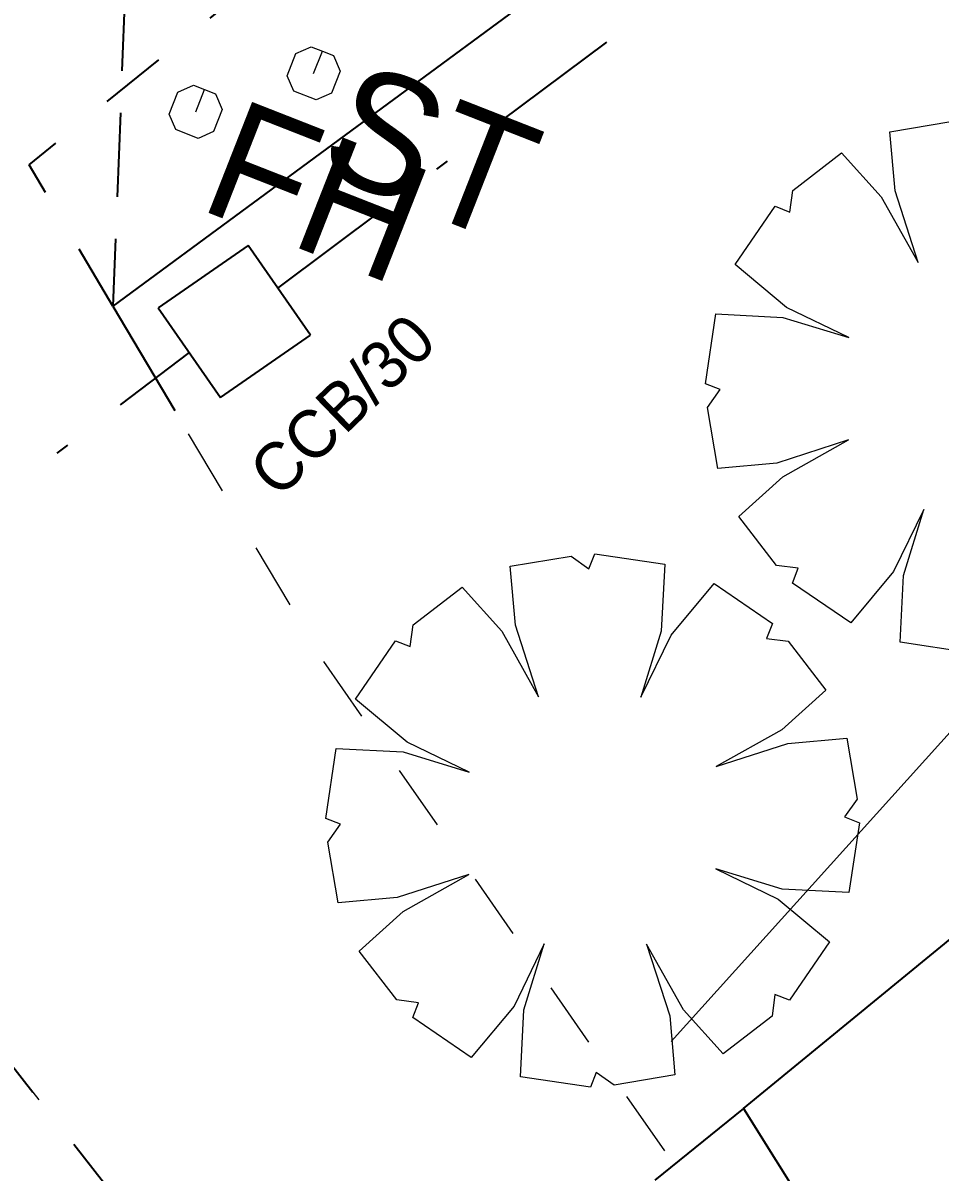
# Model space of a CAD drawing. Extents: x 421500 to 422711, y 436000 to 437000.
# Drawn here: x 422064.9 to 422071.82, y 436565.02 to 436573.69 of the extents above; entities that cross this region are included whole.
import ezdxf
from ezdxf.enums import TextEntityAlignment as Align

# ---------------------------------------------------------------- set-up
doc = ezdxf.new("R2010")
doc.units = 0
for name, pattern in [('716709-ExBase$0$BLIP', [1, 0.5, -0.5]), ('DASHED', [19.05, 12.7, -6.35]), ('XREF UTC_716709_AJB_1b$0$DASHDOT1', [2, 1, -0.5, 0, -0.5])]:
    doc.linetypes.add(name, pattern=pattern)
doc.layers.get('0').update_dxf_attribs({"color": 210})
for name, color, linetype, lineweight in [('716709-ExBase$0$LCCHedge', 8, 'Continuous', 0), ('716709-ExBase$0$LCCPoint Features', 8, 'Continuous', 0), ('716709-ExBase$0$LCCTrees (Small)', 8, 'Continuous', 0), ('716709-ExBase$0$LCCVerges Footpaths and Tracks', 8, '716709-ExBase$0$BLIP', 0)]:
    doc.layers.add(name, color=color, linetype=linetype, lineweight=lineweight)
for name, color, linetype in [('716709-ExBase$0$OS-LINE_0030_OBSTRUCTING_FEAT', 8, 'Continuous'), ('716709-ExBase$0$XC-LCCVerges', 251, '716709-ExBase$0$BLIP'), ('Pr-Edging', 7, 'Continuous'), ('Pr-KerbEdge', 8, 'Continuous'), ('XREF UTC_716709_AJB_1b$0$du-UTCBOX', 42, 'Continuous'), ('XREF UTC_716709_AJB_1b$0$du-UTCDUCT-C1', 42, 'XREF UTC_716709_AJB_1b$0$DASHDOT1'), ('XREF UTC_716709_AJB_1b$0$du-UTCDUCT-V2', 42, 'XREF UTC_716709_AJB_1b$0$DASHDOT1'), ('XREF UTC_716709_AJB_1b$0$du-UTCTEXT', 42, 'Continuous')]:
    doc.layers.add(name, color=color, linetype=linetype)
doc.styles.add('716709-ExBase$0$Style-WORKING', font='WORKING.shx')
doc.styles.add('XREF UTC_716709_AJB_1b$0$Standard', font='txt')

# ---------------------------------------------------------------- blocks, each defined once
blk = doc.blocks.new('XREF UTC_716709_AJB_1b$0$CCB')
for p, q in [((-0.4125, 0.4125), (-0.4125, -0.4125)), ((0.4125, 0.4125), (-0.4125, 0.4125)), ((0.4125, -0.4125), (0.4125, 0.4125)), ((-0.4125, -0.4125), (0.4125, -0.4125))]:
    blk.add_line(p, q)
blk = doc.blocks.new('716709-ExBase$0$TREESYMB_MMS')
at = {"color": 0, "lineweight": -2}
blk.add_lwpolyline([(-0.25, 0), (-0.38, 0.01), (-0.5, 0.05), (-0.47, 0.18), (-0.44, 0.18), (-0.45, 0.22), (-0.39, 0.32), (-0.29, 0.27), (-0.18, 0.18), (-0.27, 0.29), (-0.32, 0.39), (-0.22, 0.45), (-0.18, 0.44), (-0.18, 0.47), (-0.05, 0.5), (-0.01, 0.38), (0, 0.25), (0.01, 0.38), (0.05, 0.5), (0.18, 0.47), (0.18, 0.44), (0.22, 0.45), (0.32, 0.39), (0.27, 0.29), (0.18, 0.18), (0.29, 0.27), (0.39, 0.32), (0.45, 0.22), (0.44, 0.18), (0.47, 0.18), (0.5, 0.05), (0.38, 0.01), (0.25, 0), (0.38, -0.01), (0.5, -0.05), (0.47, -0.18), (0.44, -0.18), (0.45, -0.22), (0.39, -0.32), (0.29, -0.27), (0.18, -0.18), (0.27, -0.29), (0.32, -0.39), (0.22, -0.45), (0.18, -0.44), (0.18, -0.47), (0.05, -0.5), (0.01, -0.38), (0, -0.25), (-0.01, -0.38), (-0.05, -0.5), (-0.18, -0.47), (-0.18, -0.44), (-0.22, -0.45), (-0.32, -0.39), (-0.27, -0.29), (-0.18, -0.18), (-0.29, -0.27), (-0.39, -0.32), (-0.45, -0.22), (-0.44, -0.18), (-0.47, -0.18), (-0.5, -0.05), (-0.38, -0.01), (-0.25, 0)], dxfattribs=at)
blk = doc.blocks.new('716709-ExBase$0$MSL1')
at = {"color": 0, "linetype": 'ByBlock', "lineweight": -2, "flags": 128}
blk.add_lwpolyline([(0, 0), (0, 1), (0.5, 1), (1, 0.5), (1, -0.5), (0.5, -1), (-0.5, -1), (-1, -0.5), (-1, 0.5), (-0.5, 1), (0, 1)], dxfattribs=at)

msp = doc.modelspace()

# ---------------------------------------------------------------- linework, layer by layer
at = {"layer": '716709-ExBase$0$LCCHedge', "flags": 128}
msp.add_lwpolyline([(422069.7931, 436566.0071), (422077.7952, 436574.8849), (422085.9777, 436582.3481), (422096.3896, 436590.3565), (422103.5867, 436596.8001), (422111.9319, 436605.0795), (422120.6738, 436614.9229), (422127.52, 436622.9363), (422135.6285, 436630.9576), (422139.5628, 436636.5417)], dxfattribs=at)
msp.add_lwpolyline([(422069.7931, 436566.0071), (422077.7952, 436574.8849), (422085.9777, 436582.3481), (422096.3896, 436590.3565), (422103.5867, 436596.8001), (422111.9319, 436605.0795), (422120.6738, 436614.9229), (422127.52, 436622.9363), (422135.6285, 436630.9576), (422139.5628, 436636.5417)], dxfattribs=at)
at = {"layer": '716709-ExBase$0$LCCVerges Footpaths and Tracks', "flags": 128}
for points in [[(422069.745, 436565.1811), (422067.1676, 436568.8809), (422065.5813, 436571.5562)], [(422069.745, 436565.1811), (422067.1676, 436568.8809), (422065.5813, 436571.5562)], [(422062.1128, 436568.9973), (422064.1192, 436566.7163), (422065.4463, 436565.0252), (422067.1132, 436562.9012)]]:
    msp.add_lwpolyline(points, dxfattribs=at)
at = {"layer": '716709-ExBase$0$OS-LINE_0030_OBSTRUCTING_FEAT'}
msp.add_line((422070.34, 436565.5), (422069.67, 436564.96), dxfattribs=at)
at = {"layer": '716709-ExBase$0$OS-LINE_0030_OBSTRUCTING_FEAT', "flags": 128}
for points in [[(422070.34, 436565.5), (422086.21, 436578.51), (422094.62, 436585.62)], [(422070.34, 436565.5), (422070.84, 436564.7), (422071.37, 436563.92), (422071.94, 436563.17), (422072.53, 436562.43), (422073.15, 436561.72), (422074.37, 436560.49), (422075.07, 436559.86), (422075.8, 436559.26), (422076.55, 436558.68), (422077.32, 436558.14), (422078.12, 436557.63), (422078.93, 436557.15), (422079.77, 436556.71), (422081.01, 436556.12), (422082.14, 436555.94), (422083.28, 436555.8), (422084.42, 436555.71)]]:
    msp.add_lwpolyline(points, dxfattribs=at)
at = {"layer": '716709-ExBase$0$XC-LCCVerges', "flags": 128}
for points in [[(422065.5813, 436571.5562), (422064.9482, 436572.6239), (422073.2046, 436579.3103), (422082.3836, 436587.1967), (422091.136, 436594.6985), (422099.8435, 436602.4574), (422108.2869, 436610.1305), (422116.8748, 436618.3776), (422124.9645, 436625.8989), (422132.8049, 436633.7223), (422137.8446, 436638.6547), (422141.9656, 436643.152), (422146.0407, 436647.6908), (422153.2685, 436655.1615), (422160.7777, 436663.1132), (422167.8802, 436671.141), (422176.5963, 436680.6264), (422182.9719, 436688.0491), (422190.2894, 436696.7726), (422194.2043, 436701.2735)], [(422065.5813, 436571.5562), (422064.9482, 436572.6239), (422073.2046, 436579.3103), (422082.3836, 436587.1967), (422091.136, 436594.6985), (422099.8435, 436602.4574), (422108.2869, 436610.1305), (422116.8748, 436618.3776), (422124.9645, 436625.8989), (422132.8049, 436633.7223), (422137.8446, 436638.6547), (422141.9656, 436643.152), (422146.0407, 436647.6908), (422153.2685, 436655.1615), (422160.7777, 436663.1132), (422167.8802, 436671.141), (422169.2865, 436672.6714)], [(422042.536, 436488.9753), (422041.4299, 436487.1963), (422032.6103, 436491.8084), (422025.2079, 436496.0891), (422021.775, 436498.4505), (422018.472, 436500.9903), (422015.9997, 436502.9311), (422013.602, 436504.9723), (422011.5341, 436507.3489), (422010.3046, 436509.2785), (422009.2899, 436511.3316), (422008.616, 436513.5219), (422008.4031, 436516.0843), (422008.6528, 436518.641), (422009.1539, 436521.1562), (422010.3275, 436524.8893), (422011.9913, 436528.4311), (422014.017, 436531.7577), (422016.4155, 436534.8264), (422021.4992, 436539.6674), (422032.0665, 436547.4618), (422038.3158, 436551.8897), (422045.1688, 436556.9276), (422052.211, 436562.3208), (422061.1239, 436569.199), (422061.965, 436569.1653), (422064.1192, 436566.7163), (422065.4463, 436565.0252), (422067.1132, 436562.9012)]]:
    msp.add_lwpolyline(points, dxfattribs=at)
at = {"layer": 'Pr-Edging', "flags": 128}
msp.add_lwpolyline([(422155.8117, 436657.8546), (422147.9167, 436648.9056), (422113.6767, 436611.5663, -0.021753), (422106.4338, 436604.3267, -0.008127), (422091.423, 436591.0166, -0.01839), (422084.6491, 436585.6235), (422065.5813, 436571.5562), (422066.048, 436570.7692)], format="xyb", dxfattribs=at)
at = {"layer": 'Pr-KerbEdge', "linetype": 'DASHED', "ltscale": 0.05}
msp.add_line((422065.746, 436575.8718), (422065.5813, 436571.5562), dxfattribs=at)
at = {"layer": 'Pr-KerbEdge'}
msp.add_arc((422086.9238, 436454.9562), 118.125, 133.732121, 133.732121, dxfattribs=at)
at = {"layer": 'XREF UTC_716709_AJB_1b$0$du-UTCDUCT-C1', "flags": 128}
msp.add_lwpolyline([(422062.2951, 436568.2689), (422066.158, 436571.2068)], dxfattribs=at)
at = {"layer": 'XREF UTC_716709_AJB_1b$0$du-UTCDUCT-V2', "flags": 128}
msp.add_lwpolyline([(422066.8243, 436571.6937), (422082.3806, 436583.3144)], dxfattribs=at)

# ---------------------------------------------------------------- block references
at = {"layer": '716709-ExBase$0$LCCPoint Features', "xscale": 0.18, "yscale": 0.18, "zscale": 0.18, "rotation": 338.5807557840462}
for p in [(422067.0955, 436573.314), (422067.0955, 436573.314), (422066.2059, 436573.0243), (422066.2059, 436573.0243)]:
    msp.add_blockref('716709-ExBase$0$MSL1', p, dxfattribs=at)
at = {"layer": '716709-ExBase$0$LCCTrees (Small)', "xscale": 4, "yscale": 4, "rotation": 338.5807557840462}
for p in [(422074.2205, 436573.6947), (422074.2205, 436573.6947), (422072.0648, 436570.9543), (422072.0648, 436570.9543), (422069.2005, 436567.6739), (422069.2005, 436567.6739)]:
    msp.add_blockref('716709-ExBase$0$TREESYMB_MMS', p, dxfattribs=at)
at = {"layer": 'XREF UTC_716709_AJB_1b$0$du-UTCBOX', "color": 30, "rotation": 304.788581682669}
msp.add_blockref('XREF UTC_716709_AJB_1b$0$CCB', (422066.4971, 436571.4417), dxfattribs=at)

# ---------------------------------------------------------------- texts
at = {"layer": '716709-ExBase$0$LCCPoint Features', "style": '716709-ExBase$0$Style-WORKING'}
for s, p in [('ST', (422067.429, 436573.4249)), ('ST', (422067.429, 436573.4249)), ('FH', (422066.5394, 436573.1352)), ('FH', (422066.5394, 436573.1352))]:
    msp.add_text(s, height=0.9, rotation=338.58076, dxfattribs=at).set_placement(p, align=Align.TOP_LEFT)
at = {"layer": 'XREF UTC_716709_AJB_1b$0$du-UTCTEXT', "style": 'XREF UTC_716709_AJB_1b$0$Standard'}
msp.add_text('CCB/30', height=0.36, rotation=44, dxfattribs=at).set_placement((422066.8297, 436570.0957))

doc.saveas('drawing.dxf')
